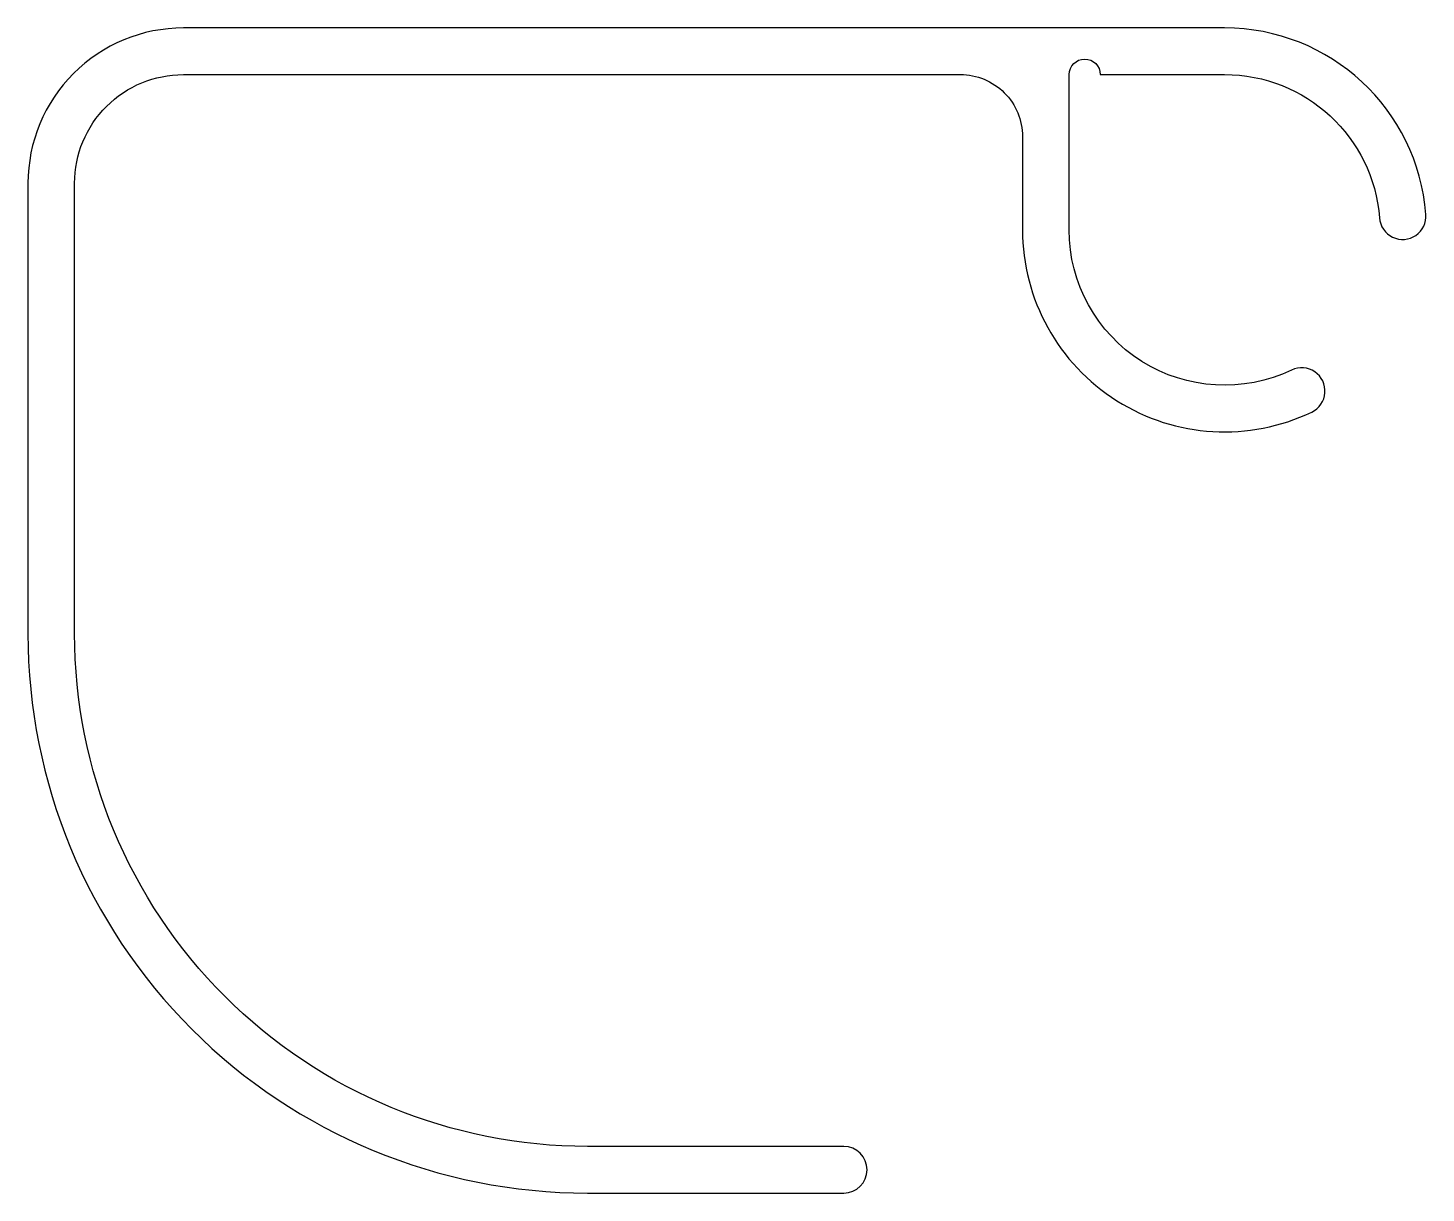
# Model space of a CAD drawing. Extents: x 371.1 to 416, y 201.9 to 239.4.
import ezdxf

# ---------------------------------------------------------------- set-up
doc = ezdxf.new("R2010")
doc.units = 0
doc.layers.add('ANA', color=220, linetype='CONTINUOUS')

msp = doc.modelspace()

# ---------------------------------------------------------------- linework, layer by layer
at = {"layer": 'ANA', "color": 0}
msp.add_lwpolyline([(401.054, 237.91, -0.414214), (403.054, 235.91), (403.054, 232.91, 0.551931), (412.36, 227.048, 1), (411.713, 228.401, -0.551931), (404.554, 232.91), (404.554, 237.91, -1), (405.554, 237.91), (409.554, 237.91, -0.391808), (414.539, 233.296, 1), (416.034, 233.411, 0.391808), (409.554, 239.41), (376.054, 239.41, 0.414214), (371.054, 234.41), (371.054, 219.91, 0.414214), (389.054, 201.91), (397.304, 201.91, 1), (397.304, 203.41), (389.054, 203.41, -0.414214), (372.554, 219.91), (372.554, 234.41, -0.414214), (376.054, 237.91)], format="xyb", close=True, dxfattribs=at)

doc.saveas('drawing.dxf')
